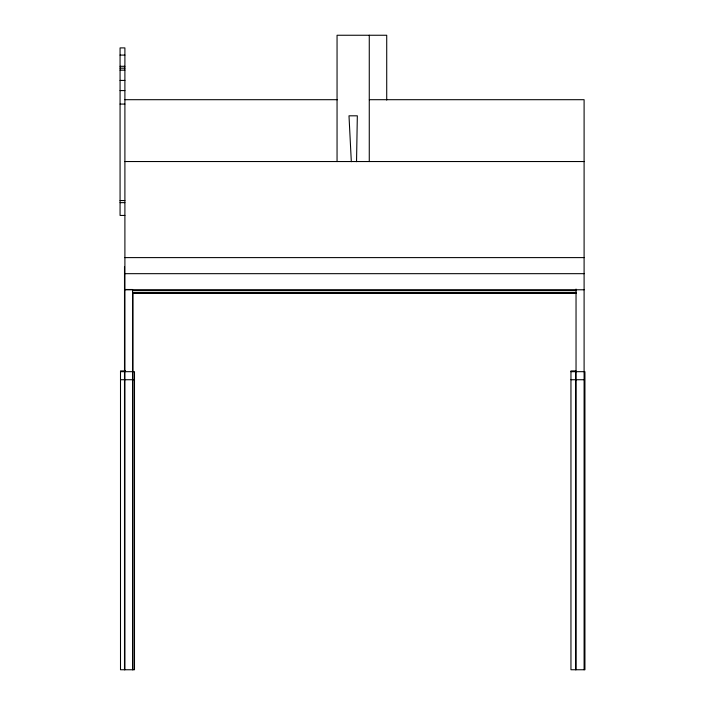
<?xml version="1.0" encoding="UTF-8"?>
<svg xmlns="http://www.w3.org/2000/svg" width="705" height="705" viewBox="0 0 705 705"><rect width="100%" height="100%" fill="white"/><g stroke="black" fill="none" stroke-linecap="round" stroke-linejoin="round"><path stroke-width="1.06" d="M356.536 161.683L357.329 115.814L348.993 115.814L351.319 161.683M120.07 55.096L124.9 55.096M120.07 66.296L124.9 66.296M120.07 68.174L124.9 68.174M120.07 70.156L124.9 70.156M120.07 80.432L124.9 80.432M120.07 90.575L124.9 90.575M124.9 99.696L337.431 99.696M369.367 99.696L584.101 99.696L584.101 669.75M120.07 104.076L124.9 104.076M124.9 161.542L584.101 161.542M120.07 200.546L124.9 200.546M120.07 202.643L124.9 202.643M124.9 215.439L120.07 215.439L120.07 47.905L124.9 47.905L124.9 669.75M124.9 257.607L584.101 257.607M124.9 273.672L584.101 273.672M124.503 289.499L132.558 289.499L132.558 669.75M124.503 289.781L584.101 289.781M132.611 290.451L576.39 290.451M132.611 292.355L576.39 292.355M132.611 293.051L576.39 293.051M132.611 293.306L576.39 293.306M125.543 370.927L120.502 370.927L120.502 669.75L134.488 669.75L134.488 371.676L120.502 371.676M575.985 370.927L570.953 370.927L570.953 669.75L584.93 669.75L584.93 371.676M570.953 371.676L584.101 371.676M120.502 379.731L134.488 379.731M570.953 379.731L574.98 379.731M576.038 379.731L584.101 379.731M576.038 289.059L576.038 669.75M575.615 371.676L575.615 669.75M386.719 100.066L386.719 35.25L337.052 35.25L337.052 161.586M369.27 35.25L369.27 161.586M132.954 292.549L132.954 669.75M124.503 266.948L124.503 669.75"/></g></svg>
